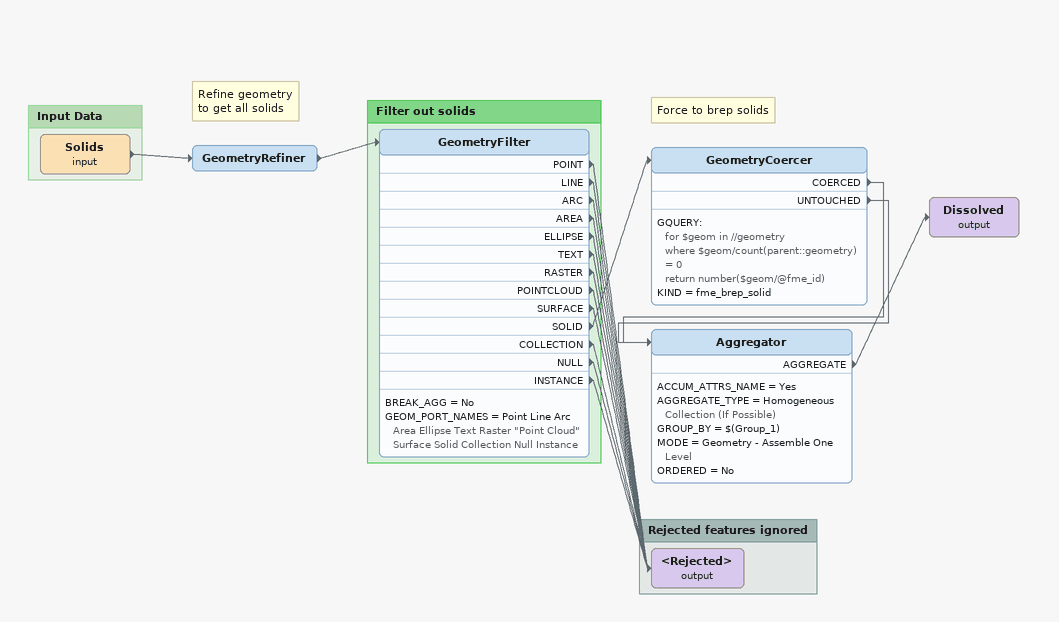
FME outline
Note: Refine geometry / to get all solids
GeometryRefiner
    -> GeometryFilter
Note: Force to brep solids
GeometryCoercer
    GQUERY:
      for $geom in //geometry
      where $geom/count(parent::geometry) = 0
      return number($geom/@fme_id)
    KIND = fme_brep_solid
    COERCED -> Aggregator
    UNTOUCHED -> Aggregator
Aggregator
    ACCUM_ATTRS_NAME = Yes
    AGGREGATE_TYPE = Homogeneous Collection (If Possible)
    GROUP_BY = $(Group_1)
    MODE = Geometry - Assemble One Level
    ORDERED = No
    AGGREGATE -> Dissolved (output)
Dissolved (output)

Bookmark: Input Data
Solids (input)
    -> GeometryRefiner

Bookmark: Filter out solids
GeometryFilter
    BREAK_AGG = No
    GEOM_PORT_NAMES = Point Line Arc Area Ellipse Text Raster "Point Cloud" Surface Solid Collection Null Instance
    POINT -> <Rejected> (output)
    LINE -> <Rejected> (output)
    ARC -> <Rejected> (output)
    AREA -> <Rejected> (output)
    ELLIPSE -> <Rejected> (output)
    TEXT -> <Rejected> (output)
    RASTER -> <Rejected> (output)
    POINTCLOUD -> <Rejected> (output)
    SURFACE -> <Rejected> (output)
    SOLID -> GeometryCoercer
    COLLECTION -> <Rejected> (output)
    NULL -> <Rejected> (output)
    INSTANCE -> <Rejected> (output)

Bookmark: Rejected features ignored
<Rejected> (output)
